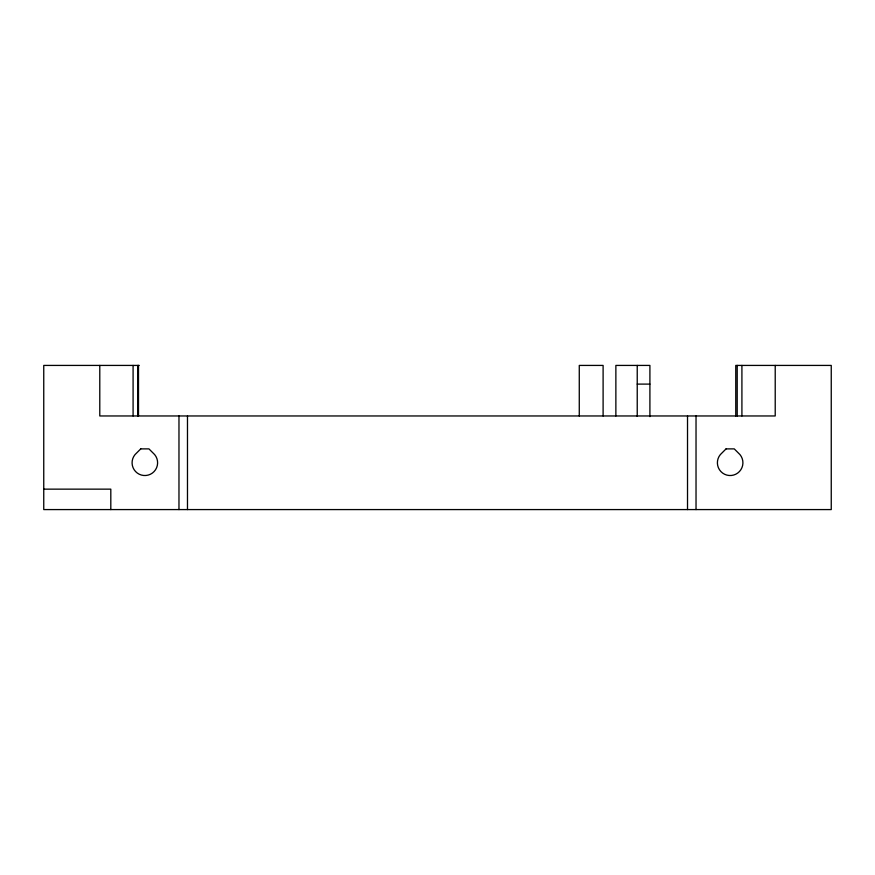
<?xml version="1.0" encoding="UTF-8"?>
<svg xmlns="http://www.w3.org/2000/svg" width="875" height="875" viewBox="0 0 875 875"><rect width="100%" height="100%" fill="white"/><g stroke="black" fill="none" stroke-linecap="round" stroke-linejoin="round"><path stroke-width="1.31" d="M139.234 365.422L43.75 365.422L43.75 509.578L831.25 509.578L831.25 365.422L735.766 365.422L735.766 415.964M637.23 384.103L649.906 384.103M43.75 489.147L110.808 489.147L110.808 509.578M775.217 365.422L775.217 415.964L99.783 415.964L99.783 365.422M741.913 365.422L741.913 415.964M737.209 365.422L737.209 415.964M696.03 415.964L696.03 509.578M687.52 415.964L687.52 509.578M649.906 416.631L649.906 365.422L615.869 365.422L615.869 415.964M637.23 365.422L637.23 416.434M603.105 415.964L603.105 365.422L579.272 365.422L579.272 415.964M187.48 415.964L187.48 509.578M178.97 415.964L178.97 509.578M138.502 365.422L138.502 415.964M137.791 365.422L137.791 415.964M133.088 365.422L133.088 415.964M140.744 448.886L136.642 452.988A12.764 12.764 0 0 0 135.559 471.527A12.764 12.764 0 0 0 154.131 471.527A12.764 12.764 0 0 0 153.048 452.988L148.947 448.886L140.744 448.886M726.053 448.886L721.952 452.988A12.764 12.764 0 0 0 720.869 471.527A12.764 12.764 0 0 0 739.441 471.527A12.764 12.764 0 0 0 738.358 452.988L734.256 448.886L726.053 448.886"/></g></svg>
